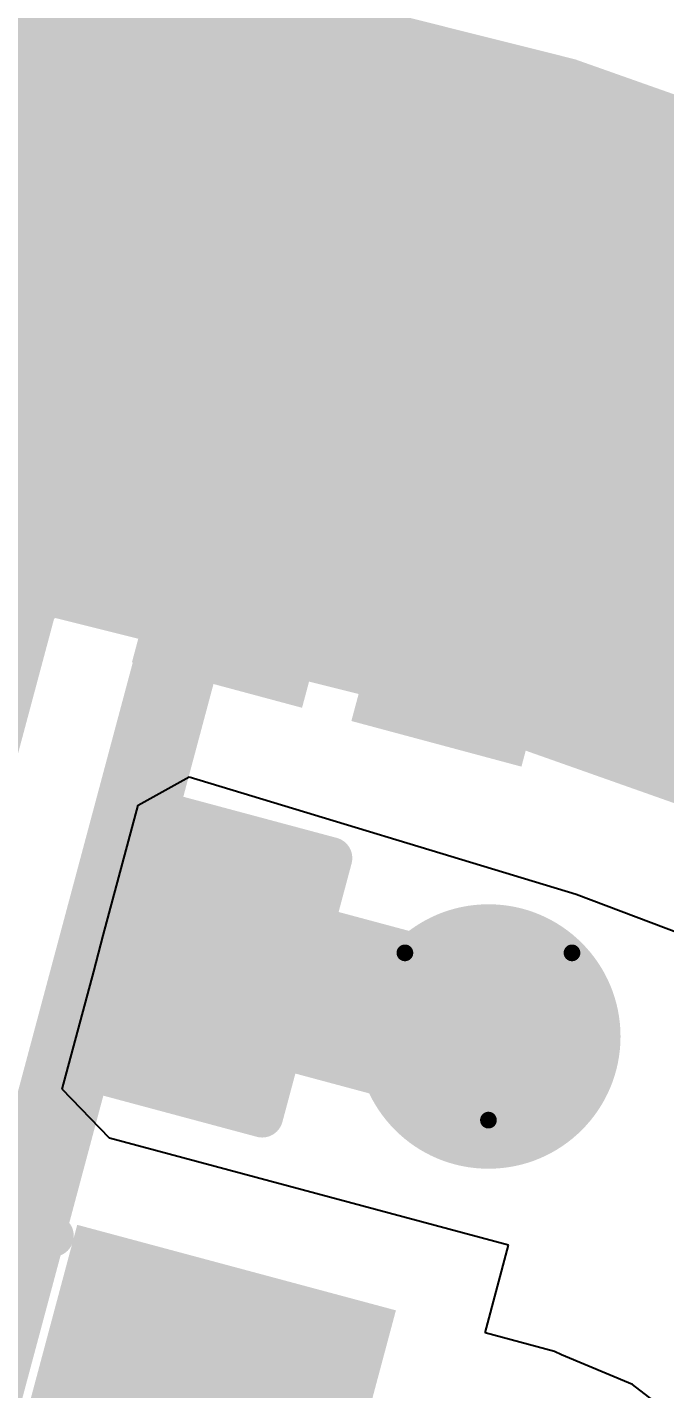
# Model space of a CAD drawing. Header units: inches. Extents: x -7 to 348, y -14 to 159.
# Drawn here: x 40.924 to 42.863, y 38.03 to 42.165 of the extents above; entities that cross this region are included whole.
import ezdxf

# ---------------------------------------------------------------- set-up
doc = ezdxf.new("R2010")
doc.units = ezdxf.units.IN
for name, color, linetype in [('Bottom Layer', 5, 'Continuous'), ('Bottom Solder', 6, 'Continuous'), ('Dimension', 6, 'Continuous'), ('Drill Drawing', 1, 'Continuous'), ('Top Layer', 1, 'Continuous'), ('Top Overlay', 2, 'Continuous'), ('Top Paste', 8, 'Continuous'), ('Top Solder', 216, 'Continuous'), ('Via Holes', 16, 'Continuous')]:
    doc.layers.add(name, color=color, linetype=linetype)
doc.styles.add('Arial', font='', dxfattribs={"height": 0.2})
doc.styles.get('Arial').set_extended_font_data('Arial')

msp = doc.modelspace()

# ---------------------------------------------------------------- hatches: boundary and pattern name
at = {"layer": 'Bottom Layer'}
h = msp.add_hatch(color=5, dxfattribs=at)
edge = h.paths.add_edge_path()
edge.add_arc((42.3269, 39.0994), 0.3, 0, 360)
at = {"layer": 'Bottom Solder'}
h = msp.add_hatch(color=6, dxfattribs=at)
edge = h.paths.add_edge_path()
edge.add_arc((42.3269, 39.0994), 0.4016, 0, 360)
at = {"layer": 'Top Layer'}
for points in [[(41.7405, 39.5783), (41.5761, 38.9649), (41.1345, 39.0833), (41.2989, 39.6966)], [(41.7399, 37.5197), (40.9672, 37.7268), (41.1484, 38.4029), (41.9211, 38.1959)]]:
    msp.add_hatch(color=1, dxfattribs=at).paths.add_polyline_path(points)
h = msp.add_hatch(color=1, dxfattribs=at)
edge = h.paths.add_edge_path()
edge.add_arc((42.3269, 39.0994), 0.3, 0, 360)
at = {"layer": 'Top Paste'}
for points in [[(41.7405, 39.5783), (41.5761, 38.9649), (41.1345, 39.0833), (41.2989, 39.6966)], [(41.7399, 37.5197), (40.9672, 37.7268), (41.1484, 38.4029), (41.9211, 38.1959)]]:
    msp.add_hatch(color=8, dxfattribs=at).paths.add_polyline_path(points)
at = {"layer": 'Top Solder'}
for points in [[(41.814, 39.6207), (41.6186, 38.8915), (41.061, 39.0408), (41.2564, 39.7701)], [(41.8118, 37.3953), (40.8428, 37.6549), (41.0765, 38.5274), (42.0455, 38.2677)]]:
    msp.add_hatch(color=216, dxfattribs=at).paths.add_polyline_path(points)
at = {"layer": 'Via Holes'}
h = msp.add_hatch(color=7, dxfattribs=at)
edge = h.paths.add_edge_path()
edge.add_arc((42.3269, 39.0994), 0.15, 0, 360)

# ---------------------------------------------------------------- linework, layer by layer
at = {"layer": 'Dimension', "const_width": 0.254}
msp.add_lwpolyline([(29.1631, -5.3474), (42.3628, 43.9148)], dxfattribs=at)
for points in [[(58.31, 19.467, 1), (13.31, 19.467, 1)], [(54.5603, 19.4669, 1), (17.0603, 19.4669, 1)]]:
    msp.add_lwpolyline(points, format="xyb", close=True, dxfattribs=at)
at = {"layer": 'Drill Drawing', "const_width": 0.0508}
for points in [[(42.0729, 39.3534), (42.5809, 39.3534)], [(42.0729, 39.3534), (42.3269, 38.8454)], [(42.3269, 38.8454), (42.5809, 39.3534)]]:
    msp.add_lwpolyline(points, dxfattribs=at)
at = {"layer": 'Drill Drawing', "const_width": 0.0254}
for points in [[(42.0602, 39.3534, 1), (42.0856, 39.3534, 1)], [(42.0602, 39.3534, 1), (42.0856, 39.3534, 1)], [(42.5682, 39.3534, 1), (42.5936, 39.3534, 1)], [(42.5682, 39.3534, 1), (42.5936, 39.3534, 1)], [(42.3142, 38.8454, 1), (42.3396, 38.8454, 1)], [(42.3142, 38.8454, 1), (42.3396, 38.8454, 1)]]:
    msp.add_lwpolyline(points, format="xyb", close=True, dxfattribs=at)
at = {"layer": 'Top Layer'}
for p, q in [((41.2617, 39.8019), (41.4172, 39.8882)), ((41.4172, 39.8882), (42.5937, 39.5313)), ((41.1557, 39.4063), (41.2617, 39.8019)), ((42.5937, 39.5313), (43.8861, 39.0449)), ((41.1265, 39.2972), (41.1557, 39.4063)), ((41.1557, 39.4063), (41.1557, 39.4063)), ((41.0307, 38.9395), (41.1265, 39.2972)), ((41.1265, 39.2972), (41.1265, 39.2972)), ((41.1748, 38.7903), (41.0307, 38.9395)), ((42.3877, 38.4653), (41.1748, 38.7903)), ((42.3165, 38.1995), (42.3877, 38.4653)), ((42.528, 38.1428), (42.3165, 38.1995)), ((42.5486, 38.1326), (42.528, 38.1428)), ((42.7651, 38.0429), (42.5486, 38.1326)), ((42.969, 37.8865), (42.7651, 38.0429))]:
    msp.add_line(p, q, dxfattribs=at)
at = {"layer": 'Top Layer', "const_width": 2.032}
msp.add_lwpolyline([(23.9597, 38.6755, -0.53877), (58.0622, 22.8854)], format="xyb", dxfattribs=at)
at = {"layer": 'Top Layer', "const_width": 0.508}
for points in [[(40.5304, 39.5738), (40.967, 41.2035)], [(41.5356, 39.3045), (42.2697, 39.1078)]]:
    msp.add_lwpolyline(points, dxfattribs=at)
at = {"layer": 'Top Layer', "const_width": 0.254}
for points in [[(40.84, 41.2035, 1), (41.094, 41.2035, 1)], [(41.4086, 39.3045, 1), (41.6626, 39.3045, 1)], [(42.1427, 39.1078, 1), (42.3967, 39.1078, 1)]]:
    msp.add_lwpolyline(points, format="xyb", close=True, dxfattribs=at)
at = {"layer": 'Top Overlay', "const_width": 0.127}
for points in [[(41.3587, 39.7726), (41.8494, 39.6412)], [(41.639, 38.8561), (41.8494, 39.6412)], [(41.1483, 38.9875), (41.639, 38.8561)], [(40.8462, 38.5356), (41.0025, 38.4938)]]:
    msp.add_lwpolyline(points, dxfattribs=at)
at = {"layer": 'Top Overlay', "const_width": 0.0635}
for points in [[(41.3269, 39.7726, 1), (41.3904, 39.7726, 1)], [(41.8176, 39.6412, 1), (41.8811, 39.6412, 1)], [(41.8176, 39.6412, 1), (41.8811, 39.6412, 1)], [(41.1166, 38.9875, 1), (41.1801, 38.9875, 1)], [(41.6072, 38.8561, 1), (41.6707, 38.8561, 1)], [(41.6072, 38.8561, 1), (41.6707, 38.8561, 1)], [(40.9708, 38.4938, 1), (41.0343, 38.4938, 1)]]:
    msp.add_lwpolyline(points, format="xyb", close=True, dxfattribs=at)

# ---------------------------------------------------------------- texts
at = {"layer": 'Top Overlay', "style": 'Arial'}
msp.add_text('C11', height=0.889, rotation=345, dxfattribs=at).set_placement((40.2854, 40.4929))

doc.saveas('drawing.dxf')
